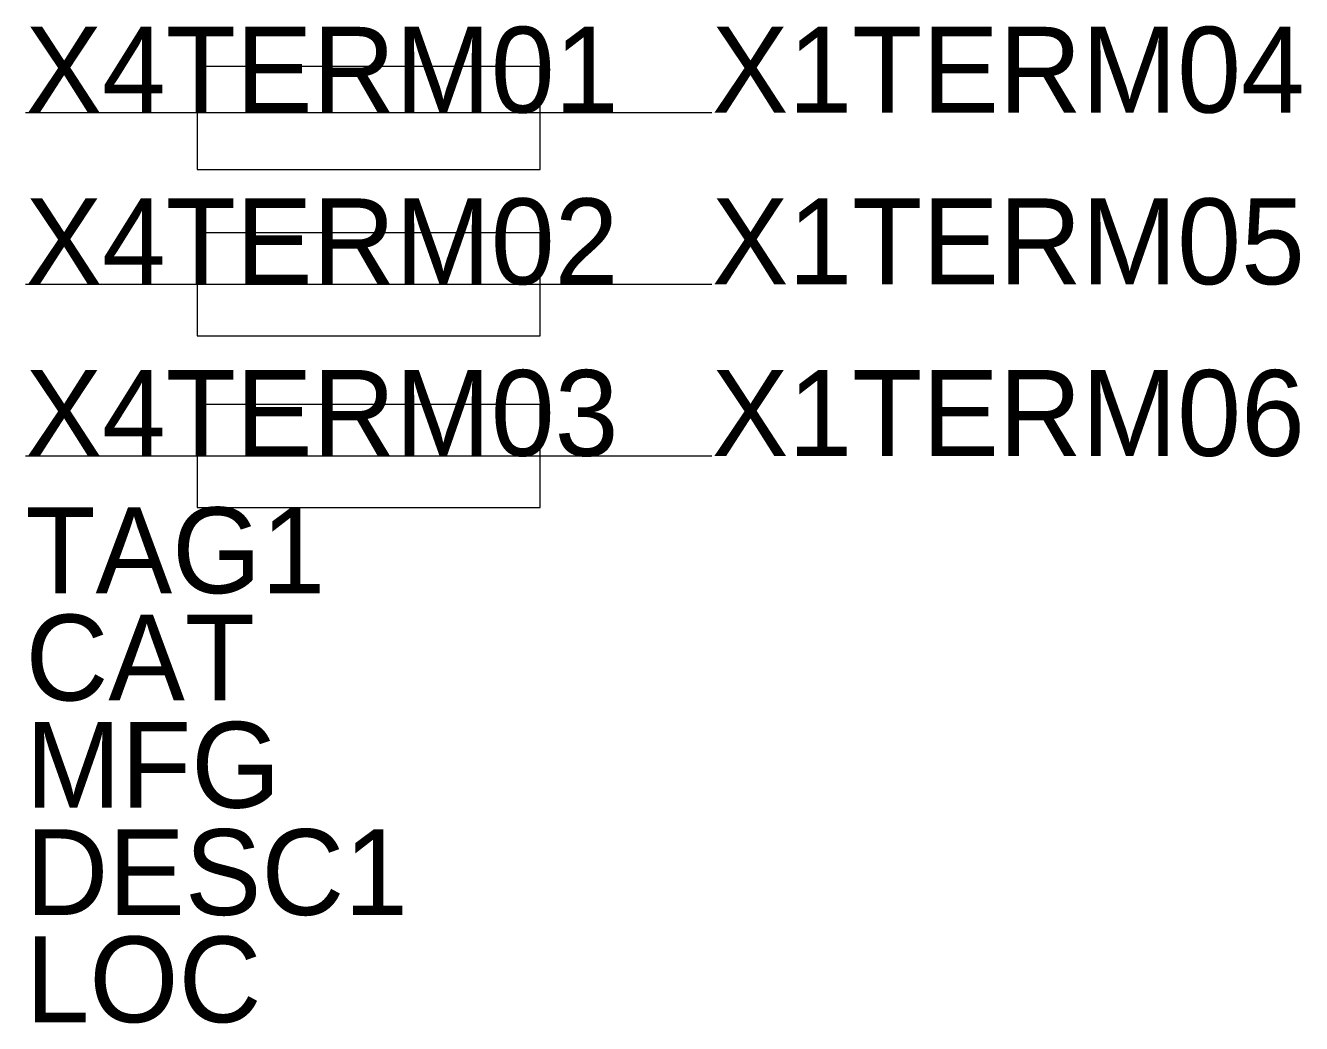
# Model space of a CAD drawing. Extents: x -0.5 to 1.36, y -1.07 to 0.38.
import ezdxf

# ---------------------------------------------------------------- set-up
doc = ezdxf.new("R2010")
doc.units = 0
doc.layers.get('0').update_dxf_attribs({"linetype": 'CONTINUOUS'})

msp = doc.modelspace()

# ---------------------------------------------------------------- linework, layer by layer
for p, q in [((-0.25, 0.32112), (-0.25, 0.17112)), ((0.25, 0.32112), (-0.25, 0.32112)), ((0.25, 0.17112), (0.25, 0.32112)), ((-0.5, 0.25388), (0.5, 0.25388)), ((-0.25, 0.17112), (0.25, 0.17112)), ((-0.25, 0.07888), (-0.25, -0.07112)), ((0.25, 0.07888), (-0.25, 0.07888)), ((0.25, -0.07112), (0.25, 0.07888)), ((-0.5, 0.00388), (0.5, 0.00388)), ((-0.25, -0.07112), (0.25, -0.07112)), ((-0.25, -0.17112), (-0.25, -0.32112)), ((0.25, -0.17112), (-0.25, -0.17112)), ((0.25, -0.32112), (0.25, -0.17112)), ((-0.5, -0.24612), (0.5, -0.24612)), ((-0.25, -0.32112), (0.25, -0.32112))]:
    msp.add_line(p, q)

# ---------------------------------------------------------------- texts
at = {"flags": 1}
for tag, p in [('X4TERM01', (-0.5, 0.25388)), ('X1TERM04', (0.5, 0.25388)), ('X4TERM02', (-0.5, 0.00388)), ('X1TERM05', (0.5, 0.00388)), ('X4TERM03', (-0.5, -0.24612)), ('X1TERM06', (0.5, -0.24612))]:
    msp.add_attdef(tag, p, '', height=0.125, dxfattribs=at)
for tag, p in [('TAG1', (-0.5, -0.44612)), ('CAT', (-0.5, -0.60237)), ('MFG', (-0.5, -0.75862)), ('DESC1', (-0.5, -0.91487)), ('LOC', (-0.5, -1.07112))]:
    msp.add_attdef(tag, p, '', height=0.125)

doc.saveas('drawing.dxf')
